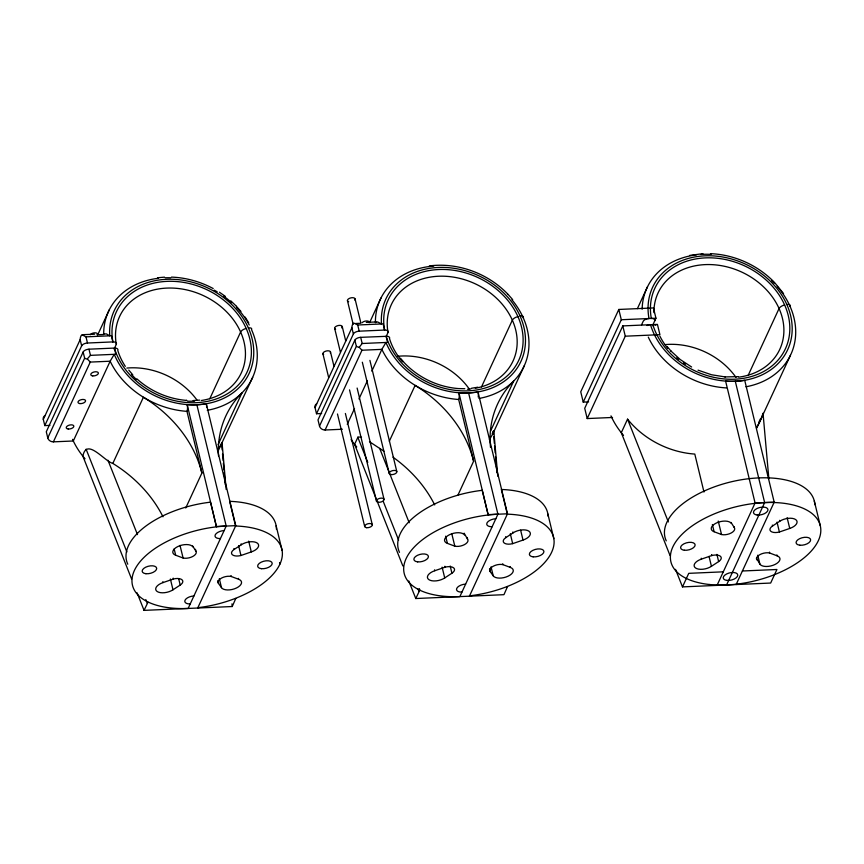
<?xml version="1.0" encoding="UTF-8"?>
<svg xmlns="http://www.w3.org/2000/svg" width="864" height="864" viewBox="0 0 864 864"><rect width="100%" height="100%" fill="white"/><g stroke="black" fill="none" stroke-linecap="round" stroke-linejoin="round"><path stroke-width="1.3" d="M222.059 442.649L221.108 445.684M235.807 598.439L232.222 606.528L144.05 610.373L137.084 592.823M507.535 586.548L503.95 594.68L415.768 598.525L408.802 580.975M492.826 433.825L493.787 430.801L497.772 476.226M492.88 433.706L524.383 365.537M492.772 433.955L489.424 439.69M49.928 425.38L44.798 425.596L43.308 419.429L80.158 339.66A8.726 8.046 -55.8 0 1 81.356 335.275L82.685 335.124L85.99 336.852L111.402 335.74L112.892 341.906A4.882 2.43 -13.6 0 1 116.305 344.326L114.07 349.153M44.798 425.596L81.648 345.838L80.158 339.66M125.312 366.358A67.068 54.119 24.8 0 1 117.796 350.492A4.882 2.43 -13.6 0 0 114.383 348.073L88.97 349.186A4.882 2.43 -13.6 0 0 83.149 352.004L46.289 431.773L47.779 437.94A4.882 3.931 24.8 0 0 53.395 441.85L73.3 440.986L110.182 361.141L114.242 354.316A74.39 60.026 24.8 0 0 232.632 393.066A74.39 60.026 24.8 0 0 207.133 287.658A74.39 60.026 24.8 0 0 109.76 335.815L106.412 333.914L104.09 333.99M47.779 437.94L84.64 358.171L83.149 352.004M53.395 441.85L90.256 362.081L110.149 361.217A79.261 63.968 24.8 0 0 186.959 411.35L201.884 473.072L185.749 507.989M162.983 516.769A121.943 98.41 24.8 0 0 112.817 463.428C104.285 461.203 86.53 437.152 82.858 456.17L131.609 579.031M112.817 463.428L143.413 397.224A121.954 98.41 24.8 0 1 201.884 473.072M209.758 398.801L240.624 332.003A4.882 2.117 -24 0 1 246.208 328.471M218.041 444.647L241.942 392.926A121.954 98.41 24.8 0 0 218.527 456.019M144.05 610.373L147.982 602.23M219.953 446.764L221.573 443.254L222.167 449.928M197.694 608.029L235.764 525.647L206.28 403.78A79.261 63.968 24.8 0 1 187.175 404.622L216.486 526.846L210.514 502.168A76.831 38.221 -13.6 0 0 127.775 564.203M226.206 526.068L188.136 608.45A76.831 38.221 -13.6 0 1 134.406 570.434A76.831 38.221 -13.6 0 1 226.206 526.068L196.862 404.741M321.646 413.521L316.516 413.748L315.025 407.581L351.886 327.812A8.726 8.046 -55.8 0 1 353.084 323.428M316.516 413.748L353.376 333.979L351.886 327.812M384.588 329.94A71.95 58.061 24.8 0 1 475.945 276.653A71.95 58.061 24.8 0 1 501.088 380.646A71.95 58.061 24.8 0 1 386.132 336.334L360.698 337.338A4.882 2.43 -13.6 0 0 354.866 340.157L318.006 419.915L319.507 426.092A4.882 3.931 24.8 0 0 325.112 430.002L342.371 429.246M319.507 426.092L356.357 346.324L354.866 340.157M325.112 430.002L361.973 350.233L381.877 349.369A79.261 63.968 24.8 0 0 458.676 399.492L473.612 461.225L458.028 494.932M386.348 336.096L388.022 332.478A67.068 54.119 24.8 0 1 437.627 276.286A67.068 54.119 24.8 0 1 514.372 325.35A67.068 54.119 24.8 0 1 475.319 388.271M347.252 424.3L354.51 408.586M358.981 398.92L367.362 380.786M371.822 371.12L382.061 348.991L385.96 342.468A74.39 60.026 24.8 0 0 504.349 381.218A74.39 60.026 24.8 0 0 478.861 275.81A74.39 60.026 24.8 0 0 381.488 323.957L377.579 321.916L375.408 322.628A79.261 63.968 24.8 0 1 433.717 266.09M361.508 437.227L358.052 436.957L354.575 444.323L402.84 565.931M389.318 441.234L415.13 385.366A121.954 98.41 24.8 0 1 473.612 461.225M481.475 386.953L512.341 320.155A4.882 2.117 -24 0 1 517.925 316.624M490.72 430.736L513.659 381.078A121.954 98.41 24.8 0 0 490.514 447.433M415.768 598.525L419.699 590.382M492.21 433.739L493.657 430.747M469.411 596.182L507.481 513.799L478.008 391.932A79.261 63.968 24.8 0 1 458.892 392.764L488.203 514.987L482.231 490.32A76.831 38.221 -13.6 0 0 399.492 552.355M497.923 514.22L459.864 596.603A76.831 38.221 -13.6 0 1 406.123 558.587A76.831 38.221 -13.6 0 1 497.923 514.22L468.58 392.893M652.504 325.674L655.949 318.222L653.465 307.94L618.808 309.452L580.748 391.835L583.232 402.116L588.568 401.89M583.232 402.116L621.302 319.734L618.808 309.452M587.207 418.565L625.277 336.193L659.923 334.681L657.439 324.4L622.793 325.912L584.723 408.283L587.207 418.565L612.533 417.463M637.394 308.653L647.514 286.74M641.498 324.972L643.172 321.343A4.882 2.43 -13.5 0 1 649.004 318.535A74.39 60.026 24.8 0 1 743.332 263.174A74.39 60.026 24.8 0 1 769.36 370.764A74.39 60.026 24.8 0 1 650.506 324.702A4.882 2.43 -13.6 0 0 647.028 325.534M703.976 492.026L694.796 454.075A79.261 63.968 24.8 0 1 627.556 419.148L621.292 432.691L670.043 555.552M748.192 375.322L779.058 308.524A4.882 2.117 -24 0 1 784.642 304.992M742.392 570.996L776.93 569.495L770.666 583.049L682.484 586.894L688.748 573.34L723.276 571.828M758.851 422.269L760.417 418.878M717.023 585.382L755.082 502.999L725.609 381.132A79.261 63.968 24.8 0 0 744.714 380.3L774.198 502.168L736.128 584.55M726.57 584.971L764.64 502.589L735.296 381.262M98.01 334.206L109.285 309.82M369.727 322.358L381.002 297.972M756.799 428.004L790.441 355.32M221.605 443.189L221.94 442.606M252.666 377.384L218.203 450.814M353.106 323.438L354.413 323.276L357.707 324.994L383.119 323.892L384.61 330.059A4.882 2.43 -13.6 0 1 388.022 332.478M84.672 358.171A8.726 1.912 1.8 0 0 87.124 359.089L90.461 355.352L115.873 354.251L114.383 348.073M361.973 350.233L359.219 347.306L362.189 343.505L387.601 342.392L386.111 336.226A4.882 2.43 -13.6 0 1 389.513 338.645A67.068 54.119 24.8 0 0 402.57 361.832M234.133 549.45L241.348 544.72A10.487 5.216 -13.6 0 1 257.278 543.089A10.487 5.216 -13.6 0 1 251.305 551.923L240.991 555.487A8.294 4.126 -13.6 0 1 232.33 554.731A8.294 4.126 -13.6 0 1 234.133 549.45L233.917 548.554M172.994 589.788L180.209 585.058A8.294 4.126 -13.6 0 0 182.012 579.787A8.294 4.126 -13.6 0 0 173.394 579.02L163.037 582.584A10.487 5.216 -13.6 0 0 157.064 591.43A10.487 5.216 -13.6 0 0 172.994 589.788L170.381 578.999M505.861 537.602L513.065 532.872A10.487 5.216 -13.6 0 1 529.006 531.241A10.487 5.216 -13.6 0 1 523.022 540.076L512.719 543.629A8.294 4.126 -13.6 0 1 504.047 542.873A8.294 4.126 -13.6 0 1 505.861 537.602L505.634 536.706M444.722 577.94L451.926 573.21A8.294 4.126 -13.6 0 0 453.74 567.94A8.294 4.126 -13.6 0 0 445.122 567.173L434.754 570.737A10.487 5.216 -13.6 0 0 428.782 579.582A10.487 5.216 -13.6 0 0 444.722 577.94L442.109 567.151M777.038 522.104L779.382 532.019A8.294 4.126 -13.6 0 1 770.764 531.252A8.294 4.126 -13.6 0 1 772.567 525.971L779.782 521.24A10.487 5.216 -13.6 0 1 795.722 519.61A10.487 5.216 -13.6 0 1 789.739 528.444L779.425 531.997M711.569 554.656L711.785 555.552L701.471 559.105A10.487 5.216 -13.6 0 0 695.498 567.95A10.487 5.216 -13.6 0 0 711.439 566.309L718.643 561.578A8.294 4.126 -13.6 0 0 720.446 556.308A8.294 4.126 -13.6 0 0 711.839 555.541L711.623 554.645M376.207 321.937L366.282 322.38M689.656 255.42L702.929 253.67M471.431 388.271L477.835 387.202M157.604 277.776L164.495 277.15M429.332 265.918C457.92 262.278 487.696 273.272 507.643 293.944M193.093 400.572L199.703 400.118M738.148 376.639L724.799 376.92M94.554 334.228L82.166 334.692M97.049 334.768L103.691 334.487A79.261 63.968 24.8 0 1 158.49 278.273M355.504 323.503L360.817 323.266M81.648 345.838A4.882 2.43 -13.6 0 1 87.48 343.019L112.882 341.906M353.376 333.979A4.882 2.43 -13.6 0 1 359.208 331.171L384.61 330.059M621.302 319.734L655.949 318.222M216.648 526.489L235.764 525.647M488.365 514.631L507.481 513.799M755.082 502.999L774.198 502.168M464.821 388.714L458.579 388.584C438.037 387.029 418.198 377.611 404.125 362.556L400.486 358.247M171.515 277.106C186.062 277.625 200.394 281.664 213.203 288.544M186.354 400.399L186.851 400.432C168.426 399.038 150.584 391.306 136.912 378.886M710.5 253.66C734.4 254.61 757.728 265.118 774.36 282.312M725.296 376.952L711.482 374.749L698.047 370.148M359.186 347.306L358.884 347.242A8.726 1.912 1.8 0 1 356.4 346.324M712.379 524.545L714.118 531.749L721.494 534.524M756.454 558.112L759.931 564.192A10.487 5.216 -13.6 0 0 774.986 564.484A10.487 5.216 -13.6 0 0 777.092 555.811L769.716 553.025L769.457 552.118M445.662 536.177L447.401 543.38L454.788 546.156A8.294 4.126 -13.6 0 0 464.519 544.601A8.294 4.126 -13.6 0 0 467.608 539.276L467.176 537.473M490.18 571.547A8.294 4.126 -13.6 0 1 493.268 566.212A8.294 4.126 -13.6 0 1 502.956 564.646L510.386 567.443A10.487 5.216 -13.6 0 1 508.27 576.115A10.487 5.216 -13.6 0 1 493.214 575.824L490.18 571.547L489.521 568.847M174.161 548.932L175.684 555.228L183.06 558.004A8.294 4.126 -13.6 0 0 192.802 556.448A8.294 4.126 -13.6 0 0 195.89 551.124L195.458 549.32M218.452 583.394A8.294 4.126 -13.6 0 1 221.54 578.07A8.294 4.126 -13.6 0 1 231.239 576.493L238.658 579.29A10.487 5.216 -13.6 0 1 236.542 587.963A10.487 5.216 -13.6 0 1 221.497 587.682L218.452 583.394L217.804 580.694M691.632 367.006L680.26 359.564L670.831 350.924M369.468 441.688L383.918 451.202M219.434 292.226L225.331 296.363M90.256 362.081L87.588 359.23M230.839 300.888L235.926 305.791M774.716 282.679L783.54 293.544M508 294.311L512.676 299.603M236.272 306.158L240.948 311.45M667.202 346.615L671.198 351.313M128.768 370.094L132.764 374.792M731.063 522.461L734.324 527.645A8.294 4.126 -13.6 0 1 731.236 532.969A8.294 4.126 -13.6 0 1 721.537 534.535L718.232 521.035M464.13 533.185L467.608 539.276M192.629 545.94L195.89 551.124M245.095 317.023L248.692 322.823M627.556 419.148L668.347 521.942M675.518 569.344L682.484 586.894M379.685 448.394L409.201 522.763M357.815 437.314L367.772 462.38M383.195 501.25L398.617 540.108M418.014 589L419.008 591.505M107.968 460.242L137.484 534.611M86.098 449.161L126.889 551.956M145.8 599.594L147.29 603.353M419.321 588.568L419.85 590.188M814.298 500.99L820.271 525.668M787.126 517.655L789.739 528.444M779.566 520.344L779.782 521.24M772.351 525.074L772.567 525.971M776.876 554.915L777.092 555.811M757.76 555.196L759.931 564.192M734.108 526.738L734.324 527.645M716.904 554.386L718.643 561.578M709.042 556.416L711.439 566.309M701.255 558.209L701.471 559.105M622.793 325.912L625.277 336.193M547.862 513.961L553.835 538.639M520.636 530.183L523.022 540.076M512.849 531.976L513.065 532.872M510.322 533.736L512.665 543.65M510.16 566.546L510.386 567.443M502.74 563.749L502.999 564.656M491.044 566.827L493.214 575.824M451.742 533.563L454.82 546.167M450.187 566.017L451.926 573.21M444.906 566.276L445.068 567.184M434.538 569.84L434.754 570.737M355.039 298.868L360.742 322.423M369.911 360.364L396.814 471.593M357.707 324.994L359.208 331.171M360.698 337.338L362.189 343.505M347.458 300.704L353.149 324.259M362.329 362.21L389.232 473.44M342.241 326.56L345.73 340.956M357.124 388.055L384.026 499.284M334.66 328.396L340.351 351.95M349.531 389.902L376.434 501.131M330.502 351.961L333.99 366.358M345.384 413.467L372.287 524.696M322.92 353.808L328.612 377.363M337.478 413.996L364.694 526.532M276.145 525.82L282.107 550.487M279.558 562.54L279.936 564.084A76.831 38.221 -13.6 0 1 197.856 607.673M248.692 541.134L251.305 551.923M241.121 543.823L241.348 544.72M238.604 545.584L240.937 555.498M238.442 578.394L238.658 579.29M231.023 575.597L231.282 576.504M219.316 578.686L221.497 587.682M180.014 545.411L183.103 558.014M178.686 578.761L180.209 585.058M173.178 578.124L173.351 579.031M162.821 581.688L163.037 582.584M85.99 336.852L87.48 343.019M88.97 349.186L90.461 355.352M768.852 478.678L763.031 413.23A79.261 63.968 24.8 0 1 756.464 427.453M493.29 431.406L493.528 434.074M493.765 436.741L494.359 443.426M494.597 446.094L495.191 452.768M495.547 456.775L496.141 463.46M496.379 466.128L496.973 472.802M222.523 453.935L223.117 460.62M223.355 463.288L223.949 469.962M224.186 472.64L224.78 479.315M225.018 481.982L225.256 484.65M231.984 603.85L232.222 606.528M222.048 442.584L226.163 489.424M116.305 344.326A67.068 54.119 24.8 0 1 166.666 288.101A67.068 54.119 24.8 0 1 243.086 338.558A67.068 54.119 24.8 0 1 201.377 400.496M194.573 401.166A67.068 54.119 24.8 0 1 187.607 401.177M136.555 379.598A67.068 54.119 24.8 0 1 131.62 374.555M43.308 419.429A4.882 3.931 24.8 0 1 45.295 415.476M207.284 410.303A79.261 63.968 24.8 0 0 251.554 329.702A4.882 2.117 -24 0 0 248.389 328.007M165.262 277.776A79.261 63.968 24.8 0 1 170.77 277.776M214.24 290.12A79.261 63.968 24.8 0 1 217.22 291.859M223.884 296.32A79.261 63.968 24.8 0 1 231.779 302.767M236.563 307.476A79.261 63.968 24.8 0 1 249.253 325.004M112.86 341.798A71.95 58.061 24.8 0 1 204.217 288.5A71.95 58.061 24.8 0 1 229.37 392.494A71.95 58.061 24.8 0 1 114.415 348.192M187.164 404.622A4.882 1.555 87.5 0 1 186.959 411.35M279.936 564.084A76.831 38.221 -13.6 0 0 235.591 526.003L229.63 501.336A76.831 38.221 -13.6 0 1 276.415 529.222M220.428 538.564A7.441 3.704 -13.6 0 1 215.233 534.881A7.441 3.704 -13.6 0 1 224.122 530.582M206.28 403.79A4.882 1.555 87.5 0 1 206.636 407.214M126.846 368.064A67.068 54.119 24.8 0 1 197.165 400.324M85.028 458.795A79.261 63.968 24.8 0 1 72.544 439.344M175.684 555.228A10.487 5.216 -13.6 0 1 177.8 546.556A10.487 5.216 -13.6 0 1 192.845 546.836M190.22 603.936A7.441 3.704 -13.6 0 1 185.015 600.253A7.441 3.704 -13.6 0 1 193.903 595.966M90.212 334.778A3.899 1.944 -13.6 0 1 94.964 332.824A3.899 1.944 -13.6 0 1 97.438 334.757M323.633 354.607A3.899 1.944 -13.6 0 1 326.16 351.022A3.899 1.944 -13.6 0 1 330.307 352.912M348.689 301.72A3.899 1.944 -13.6 0 1 348.17 299.16A3.899 1.944 -13.6 0 1 353.203 297.734A3.899 1.944 -13.6 0 1 354.704 300.002M335.621 329.314A3.899 1.944 -13.6 0 1 335.621 326.657A3.899 1.944 -13.6 0 1 340.718 325.469A3.899 1.944 -13.6 0 1 341.734 327.899M362.048 322.78A3.899 1.944 -13.6 0 1 366.692 320.965A3.899 1.944 -13.6 0 1 369.22 322.758M470.858 388.94A67.068 54.119 24.8 0 1 467.446 389.254M315.025 407.581A4.882 3.931 24.8 0 1 316.645 403.823M511.952 299.776A79.261 63.968 24.8 0 1 479.002 398.455M458.892 392.774A4.882 1.555 87.5 0 1 458.676 399.503M469.584 595.825A76.831 38.221 -13.6 0 0 551.653 552.236A76.831 38.221 -13.6 0 0 507.319 514.156L501.347 489.478A76.831 38.221 -13.6 0 1 548.111 516.229M492.156 526.705A7.441 3.704 -13.6 0 1 486.95 523.033A7.441 3.704 -13.6 0 1 495.839 518.735M477.997 391.943A4.882 1.555 87.5 0 1 478.224 397.04M520.117 316.159A4.882 2.117 -24 0 1 523.282 317.855M397.31 356.335A67.068 54.119 24.8 0 1 469.325 389.092M356.746 446.947A79.261 63.968 24.8 0 1 351.086 439.614M392.99 457.186A121.943 98.41 24.8 0 1 434.7 504.922M447.401 543.37A10.487 5.216 -13.6 0 1 449.518 534.708A10.487 5.216 -13.6 0 1 464.562 534.989M461.948 592.088A7.441 3.704 -13.6 0 1 456.743 588.406A7.441 3.704 -13.6 0 1 465.631 584.107M623.527 435.391A79.261 63.968 24.8 0 1 610.978 415.865M777.19 286.405A79.261 63.968 24.8 0 1 745.945 386.78M726.419 387.925A79.261 63.968 24.8 0 1 648.292 337.1M642.136 309.204A79.261 63.968 24.8 0 1 696.568 254.837M701.158 254.416A79.261 63.968 24.8 0 1 711.104 254.372M771.779 280.746A79.261 63.968 24.8 0 1 774.166 283.122M786.834 304.528A4.882 2.117 -24 0 1 789.998 306.223M653.94 312.638A67.068 54.119 24.8 0 1 711.709 264.622A67.068 54.119 24.8 0 1 782.471 318.492A67.068 54.119 24.8 0 1 738.698 377.168M685.357 364.252A67.068 54.119 24.8 0 1 683.359 362.891M678.586 359.251A67.068 54.119 24.8 0 1 676.76 357.707M667.796 348.419A67.068 54.119 24.8 0 1 659.848 336.085M654.415 318.784A67.068 54.119 24.8 0 0 654.739 320.846A4.882 2.43 -13.6 0 0 651.316 318.427A71.95 58.061 24.8 0 1 742.608 265A71.95 58.061 24.8 0 1 767.772 369.025A71.95 58.061 24.8 0 1 652.817 324.594A4.882 2.43 -13.6 0 1 655.841 325.307M665.291 344.585A67.068 54.119 24.8 0 1 736.042 377.46M666.263 540.842A76.831 38.221 -13.6 0 1 730.469 481.993A76.831 38.221 -13.6 0 1 814.828 504.716M714.118 531.738A10.487 5.216 -13.6 0 1 716.234 523.076A10.487 5.216 -13.6 0 1 731.279 523.357M756.886 559.915A8.294 4.126 -13.6 0 1 759.974 554.58A8.294 4.126 -13.6 0 1 769.673 553.014M145.93 573.718A7.441 3.704 -13.6 0 0 156.697 568.382A7.441 3.704 -13.6 0 0 145.638 567.227A7.441 3.704 -13.6 0 0 145.93 573.718M261.425 568.685A7.441 3.704 -13.6 0 0 272.203 563.35A7.441 3.704 -13.6 0 0 261.133 562.194A7.441 3.704 -13.6 0 0 261.425 568.685M92.74 375.905A3.899 1.944 -13.6 0 0 98.388 373.108A3.899 1.944 -13.6 0 0 92.588 372.503A3.899 1.944 -13.6 0 0 92.74 375.905M79.942 403.596A3.899 1.944 -13.6 0 0 85.59 400.799A3.899 1.944 -13.6 0 0 79.79 400.194A3.899 1.944 -13.6 0 0 79.942 403.596M68.202 429.008A3.899 1.944 -13.6 0 0 73.85 426.211A3.899 1.944 -13.6 0 0 68.051 425.596A3.899 1.944 -13.6 0 0 68.202 429.008M366.66 527.688A3.899 1.944 -13.6 0 0 372.308 524.891A3.899 1.944 -13.6 0 0 366.509 524.275A3.899 1.944 -13.6 0 0 366.66 527.688M391.198 474.584A3.899 1.944 -13.6 0 0 396.846 471.787A3.899 1.944 -13.6 0 0 391.046 471.182A3.899 1.944 -13.6 0 0 391.198 474.584M378.4 502.276A3.899 1.944 -13.6 0 0 384.048 499.478A3.899 1.944 -13.6 0 0 378.248 498.874A3.899 1.944 -13.6 0 0 378.4 502.276M417.647 561.87A7.441 3.704 -13.6 0 0 428.425 556.535A7.441 3.704 -13.6 0 0 417.355 555.379A7.441 3.704 -13.6 0 0 417.647 561.87M533.142 556.837A7.441 3.704 -13.6 0 0 543.92 551.502A7.441 3.704 -13.6 0 0 532.861 550.336A7.441 3.704 -13.6 0 0 533.142 556.837M709.506 584.507A76.831 38.221 -13.6 0 0 820.8 529.394A76.831 38.221 -13.6 0 0 706.514 517.428A76.831 38.221 -13.6 0 0 709.506 584.507M684.364 550.238A7.441 3.704 -13.6 0 0 695.142 544.903A7.441 3.704 -13.6 0 0 684.072 543.748A7.441 3.704 -13.6 0 0 684.364 550.238M799.859 545.206A7.441 3.704 -13.6 0 0 810.637 539.87A7.441 3.704 -13.6 0 0 799.567 538.704A7.441 3.704 -13.6 0 0 799.859 545.206M757.21 515.03A7.441 3.704 -13.6 0 0 767.988 509.695A7.441 3.704 -13.6 0 0 756.929 508.54A7.441 3.704 -13.6 0 0 757.21 515.03M727.002 580.414A7.441 3.704 -13.6 0 0 737.78 575.078A7.441 3.704 -13.6 0 0 726.721 573.912A7.441 3.704 -13.6 0 0 727.002 580.414"/></g></svg>
